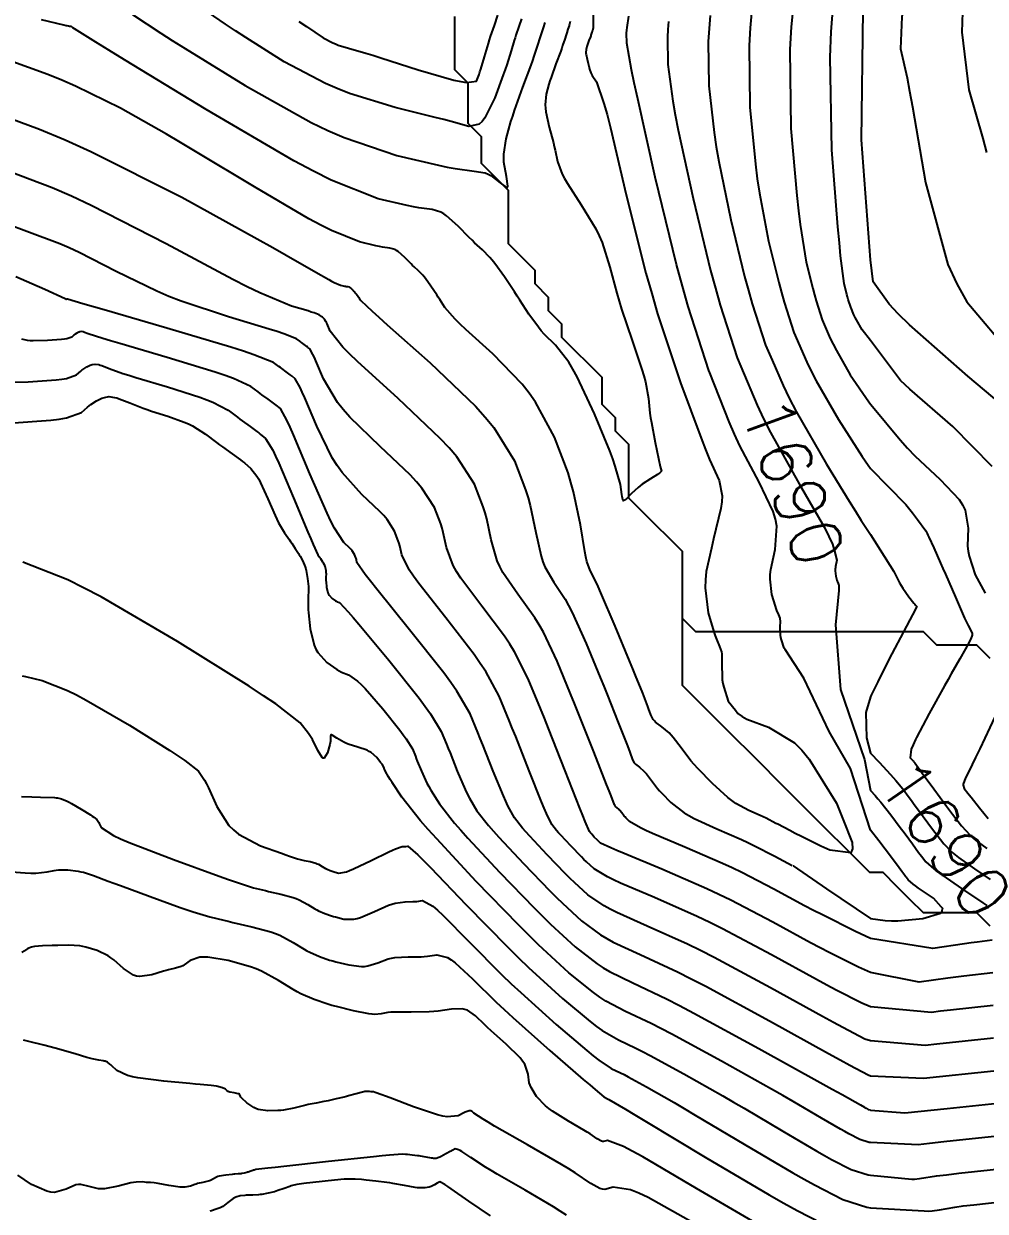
# Model space of a CAD drawing. Header units: metres. Extents: x 837117 to 838479, y 1189012 to 1191015.
# Drawn here: x 837936.8 to 838008.6, y 1190131.8 to 1190220.5 of the extents above; entities that cross this region are included whole.
import ezdxf

# ---------------------------------------------------------------- set-up
doc = ezdxf.new("R2010")
doc.units = ezdxf.units.M
doc.header["$LTSCALE"] = 0.3
for name, color, linetype in [('COTAS 10', 1, 'Continuous'), ('COTAS INT', 252, 'Continuous'), ('DRENAJE', 5, 'Continuous')]:
    doc.layers.add(name, color=color, linetype=linetype)
doc.styles.get("Standard").update_dxf_attribs({"font": 'simplex.shx'})

msp = doc.modelspace()

# ---------------------------------------------------------------- linework, layer by layer
at = {"layer": 'COTAS 10'}
for points in [[(837973.937, 1190220.896), (837973.745, 1190220.314), (837973.524, 1190219.667), (837973.462, 1190219.473), (837973.399, 1190219.274), (837973.165, 1190218.502), (837972.832, 1190217.47), (837972.706, 1190217.106), (837972.566, 1190216.709), (837971.936, 1190214.995), (837971.2, 1190213.489), (837970.992, 1190213.224), (837970.782, 1190213.024), (837970.009, 1190212.848), (837968.688, 1190213.221), (837968.133, 1190213.366), (837967.495, 1190213.53), (837964.504, 1190214.275), (837961.088, 1190215.325), (837960.181, 1190215.681), (837959.291, 1190216.065), (837956.219, 1190217.69), (837953.345, 1190219.494), (837952.58, 1190219.993), (837951.828, 1190220.49), (837949.223, 1190222.281)], [(838011.617, 1190190.537), (838007.276, 1190194.201), (838002.92, 1190198.044), (838002.075, 1190198.86), (838001.387, 1190199.57), (838000.205, 1190201.24), (838000, 1190202.89), (837999.317, 1190211.863), (837999.459, 1190221.528)], [(837984.923, 1190220.701), (837984.869, 1190220.104), (837984.833, 1190219.517), (837984.858, 1190217.478), (837985.236, 1190214.743), (837985.422, 1190213.717), (837985.645, 1190212.575), (837986.744, 1190207.478), (837988.061, 1190202.09), (837988.421, 1190200.763), (837988.778, 1190199.508), (837990.048, 1190195.574), (837990.319, 1190194.92), (837991.523, 1190192.021), (837992.008, 1190191.006), (837992.527, 1190189.978), (837994.68, 1190186.153), (837996.554, 1190182.896), (837996.897, 1190182.226), (837997.164, 1190181.656), (837997.308, 1190181.119), (837997.49, 1190180.437), (837997.385, 1190179.964), (837997.373, 1190179.912), (837997.359, 1190179.781), (837997.354, 1190179.655), (837997.404, 1190179.251), (837997.495, 1190178.947), (837997.515, 1190178.884), (837997.534, 1190178.83), (837997.587, 1190178.714), (837997.617, 1190178.629), (837997.622, 1190178.596), (837997.625, 1190178.558), (837997.622, 1190178.386), (837997.629, 1190178.18), (837997.381, 1190175.611), (837997.76, 1190170.774), (837999.561, 1190165.558), (838000, 1190163.247), (838000.35, 1190162.86), (838000.553, 1190162.62), (838000.759, 1190162.373), (838001.511, 1190161.415), (838002.223, 1190160.468), (838002.402, 1190160.228), (838002.574, 1190159.997), (838003.13, 1190159.244), (838003.591, 1190158.619), (838003.704, 1190158.469), (838003.809, 1190158.329), (838004.135, 1190157.906), (838004.724, 1190157.376), (838004.996, 1190157.168), (838005.315, 1190156.934), (838006.861, 1190155.867), (838008.374, 1190154.849), (838008.672, 1190154.646)], [(838009.094, 1190152.055), (838007.971, 1190151.912), (838007.521, 1190151.849), (838007.01, 1190151.775), (838004.662, 1190151.423), (838000, 1190152.184), (837998.868, 1190152.71), (837996.403, 1190153.939), (837995.738, 1190154.281), (837995.081, 1190154.624), (837992.775, 1190155.868), (837990.385, 1190157.108), (837989.675, 1190157.449), (837988.945, 1190157.788), (837986.136, 1190159.002), (837983.711, 1190160.028), (837983.222, 1190160.249), (837982.813, 1190160.443), (837981.998, 1190160.914), (837981.73, 1190161.192), (837981.667, 1190161.264), (837981.607, 1190161.333), (837981.43, 1190161.565), (837981.285, 1190161.757), (837981.246, 1190161.8), (837981.208, 1190161.84), (837981.074, 1190161.952), (837980.964, 1190162.038), (837980.941, 1190162.061), (837980.921, 1190162.085), (837980.875, 1190162.17), (837980.623, 1190162.829), (837980.473, 1190163.214), (837980.289, 1190163.687), (837979.334, 1190166.128), (837978.196, 1190169), (837977.897, 1190169.745), (837977.604, 1190170.469), (837976.601, 1190172.901), (837975.568, 1190175.063), (837975.255, 1190175.616), (837974.932, 1190176.15), (837973.668, 1190177.913), (837972.547, 1190179.527), (837972.314, 1190179.968), (837972.114, 1190180.405), (837971.67, 1190181.958), (837971.342, 1190183.53), (837971.215, 1190183.979), (837971.073, 1190184.435), (837970.43, 1190186.129), (837969.105, 1190188.165), (837968.532, 1190188.835), (837967.871, 1190189.551), (837964.74, 1190192.523), (837961.701, 1190195.286), (837961.098, 1190195.87), (837960.598, 1190196.376), (837959.652, 1190197.552), (837959.423, 1190198.096), (837959.375, 1190198.204), (837959.334, 1190198.293), (837959.239, 1190198.461), (837959.181, 1190198.51), (837959.163, 1190198.524), (837959.145, 1190198.539), (837959.069, 1190198.594), (837958.982, 1190198.656), (837958.93, 1190198.694), (837958.828, 1190198.771), (837958.445, 1190198.922), (837958.242, 1190198.989), (837957.997, 1190199.067), (837956.761, 1190199.437), (837954.409, 1190200.418), (837953.46, 1190200.88), (837952.382, 1190201.425), (837947.416, 1190204.082), (837941.817, 1190206.956), (837940.34, 1190207.637), (837938.896, 1190208.269), (837933.945, 1190210.138)], [(837935.674, 1190190.691), (837938.789, 1190190.909), (837939.424, 1190190.99), (837939.961, 1190191.08), (837941.078, 1190191.479), (837941.54, 1190191.891), (837941.664, 1190191.99), (837941.786, 1190192.081), (837942.211, 1190192.355), (837942.604, 1190192.543), (837942.705, 1190192.58), (837942.803, 1190192.612), (837943.132, 1190192.673), (837943.559, 1190192.612), (837943.719, 1190192.567), (837943.897, 1190192.509), (837944.693, 1190192.196), (837945.685, 1190191.805), (837945.987, 1190191.697), (837946.3, 1190191.59), (837947.531, 1190191.206), (837948.756, 1190190.768), (837949.066, 1190190.627), (837949.364, 1190190.477), (837950.332, 1190189.864), (837951.176, 1190189.233), (837951.395, 1190189.072), (837951.607, 1190188.916), (837952.322, 1190188.405), (837952.946, 1190187.948), (837953.102, 1190187.828), (837953.25, 1190187.71), (837953.723, 1190187.307), (837954.177, 1190186.722), (837954.313, 1190186.49), (837954.454, 1190186.228), (837954.998, 1190185.026), (837955.537, 1190183.787), (837955.674, 1190183.502), (837955.805, 1190183.24), (837956.237, 1190182.503), (837956.603, 1190181.969), (837956.693, 1190181.837), (837956.779, 1190181.711), (837957.047, 1190181.31), (837957.278, 1190180.948), (837957.339, 1190180.847), (837957.399, 1190180.745), (837957.606, 1190180.373), (837957.783, 1190179.948), (837957.824, 1190179.813), (837957.861, 1190179.67), (837957.968, 1190179.091), (837958.026, 1190178.49), (837958.033, 1190178.335), (837958.036, 1190178.183), (837958.012, 1190177.673), (837958.005, 1190177.018), (837958.019, 1190176.775), (837958.039, 1190176.505), (837958.169, 1190175.307), (837958.465, 1190174.087), (837958.59, 1190173.803), (837958.734, 1190173.542), (837959.411, 1190172.795), (837960.146, 1190172.292), (837960.326, 1190172.185), (837960.496, 1190172.093), (837961.028, 1190171.879), (837961.703, 1190171.416), (837961.964, 1190171.166), (837962.257, 1190170.864), (837963.581, 1190169.334), (837964.852, 1190167.736), (837965.112, 1190167.391), (837965.331, 1190167.088), (837965.789, 1190166.345), (837966.011, 1190165.804), (837966.082, 1190165.628), (837966.157, 1190165.441), (837966.46, 1190164.673), (837966.868, 1190163.787), (837967.008, 1190163.526), (837967.16, 1190163.258), (837967.81, 1190162.235), (837968.944, 1190160.8), (837969.401, 1190160.273), (837969.92, 1190159.689), (837972.314, 1190157.11), (837974.881, 1190154.467), (837975.509, 1190153.842), (837976.101, 1190153.264), (837977.944, 1190151.562), (837979.584, 1190150.297), (837980.048, 1190149.993), (837980.517, 1190149.71), (837982.248, 1190148.856), (837984.763, 1190147.668), (837985.726, 1190147.174), (837986.804, 1190146.608), (837991.661, 1190143.968), (837996.238, 1190141.43), (837997.139, 1190140.929), (837997.883, 1190140.514), (837999.247, 1190139.746), (837999.538, 1190139.575), (837999.605, 1190139.537), (837999.665, 1190139.503), (837999.834, 1190139.416), (837999.979, 1190139.37), (838000, 1190139.366), (838002.56, 1190139.146), (838005.712, 1190139.478), (838009.514, 1190139.875)], [(837991.485, 1190130.891), (837987.009, 1190133.511), (837982.992, 1190135.864), (837982.201, 1190136.299), (837981.55, 1190136.64), (837980.359, 1190137.092), (837980.071, 1190137.013), (837979.988, 1190137.021), (837979.905, 1190137.04), (837979.594, 1190137.216), (837979.07, 1190137.574), (837978.852, 1190137.709), (837978.603, 1190137.859), (837977.44, 1190138.531), (837976.241, 1190139.282), (837975.97, 1190139.484), (837975.724, 1190139.682), (837975.055, 1190140.373), (837974.655, 1190141.039), (837974.58, 1190141.221), (837974.519, 1190141.403), (837974.425, 1190142.053), (837974.179, 1190142.789), (837974.022, 1190143.025), (837973.826, 1190143.275), (837972.8, 1190144.294), (837971.67, 1190145.294), (837971.409, 1190145.532), (837971.171, 1190145.754), (837970.499, 1190146.415), (837969.906, 1190146.823), (837969.717, 1190146.886), (837969.517, 1190146.926), (837968.708, 1190146.891), (837967.71, 1190146.751), (837967.391, 1190146.726), (837967.055, 1190146.707), (837965.688, 1190146.689), (837964.444, 1190146.679), (837964.184, 1190146.666), (837963.962, 1190146.649), (837963.466, 1190146.548), (837962.994, 1190146.503), (837962.786, 1190146.521), (837962.545, 1190146.552), (837961.396, 1190146.774), (837960.113, 1190147.091), (837959.787, 1190147.181), (837959.474, 1190147.273), (837958.452, 1190147.615), (837957.472, 1190148.049), (837957.186, 1190148.198), (837956.894, 1190148.36), (837955.785, 1190149.052), (837954.512, 1190149.752), (837954.116, 1190149.92), (837953.7, 1190150.076), (837952.043, 1190150.545), (837950.524, 1190150.784), (837950.195, 1190150.795), (837949.907, 1190150.782), (837949.198, 1190150.538), (837948.758, 1190150.205), (837948.638, 1190150.137), (837948.52, 1190150.079), (837948.101, 1190149.954), (837947.581, 1190149.843), (837947.399, 1190149.793), (837947.2, 1190149.735), (837946.342, 1190149.456), (837945.429, 1190149.33), (837945.195, 1190149.367), (837944.969, 1190149.437), (837944.219, 1190149.95), (837943.493, 1190150.592), (837943.283, 1190150.742), (837943.068, 1190150.881), (837942.256, 1190151.286), (837941.417, 1190151.545), (837941.185, 1190151.593), (837940.953, 1190151.631), (837940.117, 1190151.679), (837939.311, 1190151.659), (837939.098, 1190151.653), (837938.889, 1190151.648), (837938.173, 1190151.627), (837937.586, 1190151.585), (837937.46, 1190151.566), (837937.348, 1190151.543), (837937.076, 1190151.432), (837936.901, 1190151.304), (837936.852, 1190151.271), (837936.802, 1190151.239), (837936.619, 1190151.13)]]:
    msp.add_lwpolyline(points, dxfattribs=at)
at = {"layer": 'COTAS INT'}
msp.add_line((837988.913, 1190171.93), (837988.913, 1190171.928), dxfattribs=at)
for points in [[(838008.929, 1190248.28), (838007.961, 1190244.569), (838006.837, 1190240.158), (838006.454, 1190238.642), (838006.041, 1190236.999), (838004.289, 1190230), (838002.784, 1190223.497), (838002.527, 1190222.166), (838002.338, 1190221.039), (838002.231, 1190218.666), (838002.726, 1190216.497), (838002.917, 1190215.498), (838003.131, 1190214.328), (838004.1, 1190208.666), (838005.779, 1190202.551), (838006.441, 1190201.096), (838007.189, 1190199.743), (838010.603, 1190195.717)], [(838008.674, 1190210.897), (838008.411, 1190211.967), (838007.361, 1190215.598), (838006.834, 1190219.904), (838006.902, 1190221.4), (838007.062, 1190223.027), (838008.412, 1190230), (838010.274, 1190237.425)], [(837979.287, 1190221.665), (837979.288, 1190220.207), (837979.274, 1190220.145), (837979.269, 1190220.127), (837979.263, 1190220.109), (837979.24, 1190220.038), (837979.213, 1190219.96), (837979.205, 1190219.936), (837979.198, 1190219.912), (837979.169, 1190219.818), (837979.122, 1190219.675), (837979.103, 1190219.62), (837979.081, 1190219.558), (837978.977, 1190219.278), (837978.87, 1190218.978), (837978.846, 1190218.904), (837978.823, 1190218.834), (837978.761, 1190218.612), (837978.743, 1190218.381), (837978.748, 1190218.305), (837978.758, 1190218.224), (837978.831, 1190217.887), (837978.921, 1190217.547), (837978.941, 1190217.464), (837978.959, 1190217.385), (837979.011, 1190217.139), (837979.114, 1190216.863), (837979.165, 1190216.764), (837979.226, 1190216.657), (837979.53, 1190216.189), (837980.097, 1190214.574), (837980.324, 1190213.743), (837980.581, 1190212.746), (837981.764, 1190207.757), (837983.225, 1190201.904), (837983.658, 1190200.362), (837984.104, 1190198.854), (837985.814, 1190193.691), (837987.345, 1190189.566), (837987.678, 1190188.712), (837987.971, 1190187.983), (837988.7, 1190186.391), (837988.922, 1190185.252), (837988.896, 1190184.808), (837988.831, 1190184.308), (837988.28, 1190182.04), (837988.127, 1190181.358), (837987.732, 1190179.591), (837987.669, 1190178.976), (837987.644, 1190178.39), (837987.875, 1190176.504), (837988.3, 1190175.082), (837988.398, 1190174.788), (837988.486, 1190174.538), (837988.733, 1190173.994), (837988.872, 1190173.6), (837988.894, 1190173.444), (837988.907, 1190173.268), (837988.894, 1190172.462), (837988.913, 1190171.928), (837988.929, 1190171.503), (837988.974, 1190171.23), (837989.034, 1190170.953), (837989.375, 1190169.926), (837989.91, 1190169.237), (837989.911, 1190169.236), (837990.103, 1190168.988), (837990.406, 1190168.768), (837990.753, 1190168.565), (837992.375, 1190167.972), (837994.315, 1190166.809), (837994.863, 1190166.247), (837995.416, 1190165.579), (837997.452, 1190162.301), (837997.949, 1190161.059), (837998.633, 1190159.351), (837998.647, 1190158.891), (837998.525, 1190158.585), (837996.956, 1190158.77), (837996.301, 1190159.092), (837994.846, 1190159.806), (837994.384, 1190160.036), (837993.975, 1190160.242), (837993.066, 1190160.717), (837992.938, 1190160.784), (837992.205, 1190161.165), (837991.987, 1190161.269), (837991.763, 1190161.373), (837990.901, 1190161.746), (837989.937, 1190162.278), (837989.648, 1190162.483), (837989.35, 1190162.713), (837988.194, 1190163.75), (837987.096, 1190164.889), (837986.834, 1190165.183), (837986.59, 1190165.467), (837985.863, 1190166.418), (837985.269, 1190167.203), (837985.109, 1190167.383), (837984.952, 1190167.547), (837984.404, 1190168.005), (837983.954, 1190168.357), (837983.859, 1190168.454), (837983.777, 1190168.551), (837983.587, 1190168.9), (837983.432, 1190169.358), (837983.371, 1190169.524), (837983.304, 1190169.706), (837982.996, 1190170.506), (837982.462, 1190171.829), (837982.251, 1190172.342), (837982.013, 1190172.917), (837980.926, 1190175.523), (837979.87, 1190177.999), (837979.651, 1190178.492), (837979.465, 1190178.902), (837979.057, 1190179.689), (837978.827, 1190180.357), (837978.752, 1190180.692), (837978.673, 1190181.092), (837978.348, 1190183.078), (837977.832, 1190185.55), (837977.633, 1190186.256), (837977.41, 1190186.972), (837976.399, 1190189.637), (837974.982, 1190192.249), (837974.502, 1190192.932), (837973.985, 1190193.597), (837971.802, 1190195.854), (837969.774, 1190197.692), (837969.354, 1190198.093), (837968.997, 1190198.447), (837968.219, 1190199.338), (837967.831, 1190199.936), (837967.719, 1190200.106), (837967.606, 1190200.278), (837967.18, 1190200.917), (837966.77, 1190201.489), (837966.667, 1190201.619), (837966.569, 1190201.737), (837966.251, 1190202.061), (837965.917, 1190202.364), (837965.809, 1190202.469), (837965.694, 1190202.582), (837965.22, 1190203.068), (837964.734, 1190203.507), (837964.612, 1190203.591), (837964.495, 1190203.658), (837964.115, 1190203.769), (837963.555, 1190203.841), (837963.324, 1190203.885), (837963.061, 1190203.94), (837961.836, 1190204.224), (837959.758, 1190205.071), (837958.957, 1190205.48), (837958.057, 1190205.965), (837953.991, 1190208.346), (837949.594, 1190210.996), (837948.486, 1190211.65), (837947.426, 1190212.269), (837943.991, 1190214.215), (837940.633, 1190215.874), (837939.621, 1190216.312), (837938.574, 1190216.74), (837934.494, 1190218.206)], [(837991.136, 1190221.585), (837991.013, 1190220.235), (837990.932, 1190218.907), (837990.988, 1190214.296), (837991.402, 1190210.045), (837991.547, 1190208.944), (837991.705, 1190207.876), (837992.385, 1190204.296), (837993.142, 1190201.2), (837993.348, 1190200.438), (837993.553, 1190199.718), (837994.283, 1190197.458), (837995.231, 1190195.25), (837995.573, 1190194.562), (837995.951, 1190193.841), (837997.602, 1190190.959), (837999.372, 1190188.191), (837999.824, 1190187.541), (838000, 1190187.299), (838002.639, 1190184.61), (838003.124, 1190183.983), (838003.515, 1190183.476), (838004.139, 1190182.653), (838004.232, 1190182.434), (838004.288, 1190182.309), (838004.357, 1190182.156), (838004.716, 1190181.37), (838005.235, 1190180.215), (838005.406, 1190179.83), (838005.588, 1190179.415), (838006.341, 1190177.681), (838007.028, 1190176.118), (838007.168, 1190175.811), (838007.287, 1190175.559), (838007.537, 1190175.103), (838007.596, 1190174.961), (838007.594, 1190174.906), (838007.584, 1190174.845), (838007.485, 1190174.568), (838007.27, 1190174.145), (838007.188, 1190173.993), (838007.095, 1190173.824), (838006.678, 1190173.087), (838006.032, 1190171.948), (838005.795, 1190171.526), (838005.532, 1190171.059), (838004.376, 1190168.989), (838003.44, 1190167.206), (838003.354, 1190167.042), (838003.177, 1190166.651), (838003.046, 1190166.326), (838002.953, 1190165.688), (838003.131, 1190165.498), (838003.171, 1190165.454), (838003.207, 1190165.414), (838003.3, 1190165.301), (838003.558, 1190164.951), (838003.697, 1190164.761), (838003.865, 1190164.531), (838004.719, 1190163.366), (838005.673, 1190162.073), (838005.905, 1190161.763), (838006.124, 1190161.474), (838006.796, 1190160.601), (838007.438, 1190159.891), (838007.637, 1190159.704), (838007.845, 1190159.522), (838008.673, 1190158.9)], [(837994.242, 1190222.027), (837994.085, 1190220.301), (837993.981, 1190218.603), (837994.053, 1190212.705), (837994.486, 1190207.695), (837994.61, 1190206.557), (837994.736, 1190205.527), (837995.205, 1190202.705), (837995.682, 1190200.756), (837995.812, 1190200.276), (837995.941, 1190199.822), (837996.4, 1190198.399), (837996.997, 1190197.009), (837997.213, 1190196.576), (837997.45, 1190196.122), (837998.49, 1190194.308), (837999.88, 1190192.272), (838000, 1190192.116)], [(838009.074, 1190187.44), (838006.136, 1190190.435), (838002.934, 1190193.228), (838002.235, 1190193.874), (838000, 1190196.852), (837999.378, 1190197.656), (837998.95, 1190198.403), (837998.852, 1190198.59), (837998.764, 1190198.768), (837998.518, 1190199.341), (837998.329, 1190199.927), (837998.275, 1190200.114), (837998.222, 1190200.311), (837998.026, 1190201.114), (837997.766, 1190203.178), (837997.672, 1190204.171), (837997.569, 1190205.346), (837997.118, 1190211.114), (837996.976, 1190218.034), (837997.069, 1190219.937), (837997.218, 1190221.833)], [(837977.571, 1190220.705), (837977.523, 1190220.496), (837977.506, 1190220.435), (837977.488, 1190220.371), (837977.408, 1190220.13), (837977.317, 1190219.862), (837977.291, 1190219.782), (837977.265, 1190219.699), (837977.168, 1190219.379), (837977.008, 1190218.892), (837976.941, 1190218.704), (837976.866, 1190218.492), (837976.513, 1190217.537), (837976.148, 1190216.516), (837976.064, 1190216.264), (837975.988, 1190216.024), (837975.776, 1190215.268), (837975.714, 1190214.481), (837975.732, 1190214.222), (837975.766, 1190213.945), (837976.014, 1190212.797), (837976.319, 1190211.636), (837976.389, 1190211.351), (837976.452, 1190211.083), (837976.627, 1190210.245), (837976.979, 1190209.302), (837977.154, 1190208.967), (837977.363, 1190208.6), (837978.398, 1190207.006), (837979.489, 1190205.195), (837979.733, 1190204.691), (837979.952, 1190204.185), (837980.535, 1190202.351), (837981.046, 1190200.39), (837981.22, 1190199.804), (837981.408, 1190199.2), (837982.205, 1190196.865), (837982.932, 1190194.705), (837983.075, 1190194.211), (837983.193, 1190193.762), (837983.412, 1190192.519), (837983.524, 1190191.44), (837983.575, 1190191.094), (837983.635, 1190190.728), (837983.924, 1190189.238), (837984.303, 1190187.459), (837984.381, 1190187.096), (837984.263, 1190186.976), (837984.184, 1190186.92), (837984.086, 1190186.854), (837983.566, 1190186.533), (837982.953, 1190186.129), (837982.797, 1190186.01), (837982.646, 1190185.888), (837982.148, 1190185.423), (837981.772, 1190185.044), (837981.698, 1190184.976), (837981.637, 1190184.925), (837981.527, 1190184.872), (837981.48, 1190185.092), (837981.46, 1190185.213), (837981.436, 1190185.36), (837981.322, 1190186.107), (837980.943, 1190187.474), (837980.751, 1190188.012), (837980.522, 1190188.62), (837979.383, 1190191.39), (837978.096, 1190194.136), (837977.774, 1190194.728), (837977.466, 1190195.246), (837976.478, 1190196.51), (837975.631, 1190197.344), (837975.412, 1190197.592), (837975.2, 1190197.848), (837974.493, 1190198.832), (837973.809, 1190199.887), (837973.612, 1190200.187), (837973.412, 1190200.491), (837972.66, 1190201.617), (837971.939, 1190202.626), (837971.757, 1190202.856), (837971.584, 1190203.063), (837971.023, 1190203.635), (837970.434, 1190204.169), (837970.243, 1190204.353), (837970.04, 1190204.554), (837969.204, 1190205.41), (837968.348, 1190206.183), (837968.132, 1190206.331), (837967.926, 1190206.451), (837967.255, 1190206.645), (837966.268, 1190206.773), (837965.861, 1190206.851), (837965.397, 1190206.948), (837963.238, 1190207.449), (837959.724, 1190208.85), (837958.404, 1190209.514), (837956.935, 1190210.297), (837950.38, 1190214.121), (837944.29, 1190217.845), (837943.115, 1190218.565), (837942.162, 1190219.15), (837940.563, 1190220.139), (837940.437, 1190220.229), (837940.413, 1190220.247), (837940.392, 1190220.262), (837940.355, 1190220.293), (837940.344, 1190220.303), (837940.336, 1190220.307), (837940.32, 1190220.313), (837940.298, 1190220.318), (837940.289, 1190220.319), (837940.28, 1190220.321), (837940.24, 1190220.327), (837940.192, 1190220.333), (837940.102, 1190220.345), (837940.012, 1190220.362), (837939.978, 1190220.37), (837939.939, 1190220.38), (837939.764, 1190220.425), (837938.106, 1190220.814)], [(837944.893, 1190221.21), (837946.995, 1190219.82), (837947.847, 1190219.279), (837948.818, 1190218.67), (837953.299, 1190215.905), (837958.231, 1190213.152), (837959.485, 1190212.55), (837960.69, 1190212.018), (837964.64, 1190210.674), (837967.733, 1190209.955), (837968.399, 1190209.817), (837968.982, 1190209.706), (837970.396, 1190209.522), (837971.228, 1190209.379), (837971.443, 1190209.293), (837971.651, 1190209.186), (837972.348, 1190208.633), (837972.816, 1190208.289), (837972.881, 1190208.315), (837972.917, 1190208.393), (837972.81, 1190209.111), (837972.63, 1190210.186), (837972.62, 1190210.49), (837972.626, 1190210.797), (837972.791, 1190211.924), (837973.152, 1190213.215), (837973.282, 1190213.623), (837973.425, 1190214.054), (837974.048, 1190215.796), (837974.651, 1190217.427), (837974.78, 1190217.788), (837974.893, 1190218.109), (837975.167, 1190218.94), (837975.332, 1190219.486), (837975.376, 1190219.628), (837975.421, 1190219.764), (837975.577, 1190220.222), (837975.712, 1190220.634)], [(837957.312, 1190220.706), (837957.872, 1190220.319), (837959.139, 1190219.474), (837959.838, 1190219.104), (837960.041, 1190219.016), (837960.248, 1190218.935), (837961.026, 1190218.696), (837962.313, 1190218.331), (837962.84, 1190218.17), (837963.441, 1190217.984), (837966.23, 1190217.097), (837968.889, 1190216.323), (837969.409, 1190216.208), (837969.835, 1190216.136), (837970.59, 1190216.236), (837970.765, 1190216.748), (837970.824, 1190216.936), (837970.889, 1190217.144), (837971.164, 1190218.063), (837971.466, 1190219.061), (837971.547, 1190219.319), (837971.628, 1190219.569), (837971.913, 1190220.406), (837972.162, 1190221.159)], [(837994.219, 1190157.602), (837994.22, 1190157.602), (837996.717, 1190155.883), (838000, 1190153.682), (838001.087, 1190153.518), (838001.559, 1190153.498), (838002.045, 1190153.498), (838003.913, 1190153.665), (838005.222, 1190154.082), (838005.355, 1190154.239), (838005.385, 1190154.387), (838005.39, 1190154.414), (838005.283, 1190154.535), (838004.691, 1190155.196), (838003.582, 1190155.953), (838003.36, 1190156.112), (838003.173, 1190156.249), (838002.804, 1190156.559), (838002.652, 1190156.756), (838002.603, 1190156.821), (838002.551, 1190156.891), (838002.335, 1190157.183), (838001.928, 1190157.73), (838001.755, 1190157.961), (838001.556, 1190158.227), (838000.617, 1190159.472), (838000, 1190160.274), (837998.509, 1190164.888), (837996.907, 1190167.644), (837995.011, 1190171.628), (837993.632, 1190173.779), (837993.55, 1190173.884), (837993.343, 1190174.508), (837993.306, 1190174.676), (837993.279, 1190174.842), (837993.258, 1190175.424), (837993.266, 1190175.913), (837993.258, 1190176.02), (837993.245, 1190176.115), (837993.16, 1190176.354), (837993.01, 1190176.684), (837992.957, 1190176.836), (837992.898, 1190177.015), (837992.64, 1190177.878), (837992.499, 1190179.023), (837992.514, 1190179.379), (837992.552, 1190179.751), (837992.555, 1190179.762), (837992.756, 1190180.661), (837992.885, 1190181.239), (837992.997, 1190182.982), (837992.896, 1190183.517), (837992.738, 1190184.074), (837991.69, 1190186.272), (837990.249, 1190188.98), (837989.843, 1190189.859), (837989.434, 1190190.793), (837988, 1190194.456), (837987.931, 1190194.633), (837986.39, 1190199.404), (837985.957, 1190200.925), (837985.521, 1190202.534), (837983.924, 1190209.069), (837982.615, 1190214.924), (837982.36, 1190216.104), (837982.152, 1190217.092), (837981.793, 1190219.069), (837981.784, 1190219.822), (837981.797, 1190220.038), (837981.817, 1190220.259), (837981.947, 1190221.084)], [(837988.03, 1190221.143), (837987.941, 1190220.17), (837987.882, 1190219.212), (837987.923, 1190215.887), (837988.319, 1190212.394), (837988.485, 1190211.331), (837988.675, 1190210.225), (837989.565, 1190205.887), (837990.601, 1190201.645), (837990.884, 1190200.601), (837991.165, 1190199.613), (837992.166, 1190196.516), (837992.651, 1190195.386), (837993.465, 1190193.49), (837993.934, 1190192.548), (837994.451, 1190191.559), (837996.714, 1190187.611), (837998.412, 1190184.847), (837998.865, 1190184.11), (837999.311, 1190183.404), (837999.692, 1190182.812), (838000, 1190182.376), (838001.75, 1190179.602), (838002.175, 1190178.758), (838002.295, 1190178.548), (838002.416, 1190178.347), (838002.864, 1190177.708), (838003.23, 1190177.247), (838003.3, 1190177.159), (838003.356, 1190177.088), (838003.446, 1190176.975), (838003.129, 1190176.368), (838002.929, 1190175.986), (838002.68, 1190175.511), (838001.374, 1190173.022), (838000.556, 1190171.369), (838000.059, 1190170.367), (838000, 1190170.233), (837999.658, 1190169.071), (837999.708, 1190167.185), (838000, 1190166.027), (838000.641, 1190165.355), (838001.5, 1190164.431), (838001.7, 1190164.207), (838001.883, 1190163.998), (838002.406, 1190163.358), (838002.89, 1190162.709), (838003.05, 1190162.495), (838003.22, 1190162.264), (838003.924, 1190161.305), (838004.632, 1190160.346), (838004.805, 1190160.116), (838004.966, 1190159.901), (838005.465, 1190159.253), (838006.081, 1190158.634), (838006.316, 1190158.436), (838006.58, 1190158.228), (838007.767, 1190157.383), (838008.935, 1190156.586)], [(837930.887, 1190215.257), (837937.942, 1190212.664), (837939.866, 1190211.85), (837941.778, 1190210.996), (837948.578, 1190207.566), (837954.199, 1190204.459), (837955.367, 1190203.807), (837956.367, 1190203.246), (837958.578, 1190201.975), (837959.54, 1190201.411), (837959.753, 1190201.297), (837959.943, 1190201.2), (837960.435, 1190201), (837960.724, 1190200.932), (837960.787, 1190200.919), (837960.841, 1190200.909), (837960.974, 1190200.892), (837961.064, 1190200.866), (837961.091, 1190200.85), (837961.12, 1190200.83), (837961.235, 1190200.726), (837961.347, 1190200.611), (837961.375, 1190200.584), (837961.4, 1190200.559), (837961.479, 1190200.488), (837961.555, 1190200.411), (837961.578, 1190200.383), (837961.602, 1190200.352), (837961.699, 1190200.217), (837961.8, 1190200.066), (837961.827, 1190200.025), (837961.853, 1190199.985), (837961.945, 1190199.843), (837962.793, 1190199.047), (837963.297, 1190198.594), (837963.917, 1190198.04), (837967.125, 1190195.199), (837970.504, 1190191.948), (837971.231, 1190191.136), (837971.868, 1190190.362), (837973.415, 1190187.883), (837974.241, 1190185.703), (837974.424, 1190185.118), (837974.587, 1190184.54), (837975.009, 1190182.518), (837975.394, 1190180.748), (837975.533, 1190180.33), (837975.687, 1190179.942), (837976.362, 1190178.801), (837977.198, 1190177.526), (837977.453, 1190177.054), (837977.719, 1190176.531), (837978.764, 1190174.212), (837979.808, 1190171.693), (837980.074, 1190171.043), (837980.329, 1190170.415), (837981.165, 1190168.317), (837981.796, 1190166.696), (837981.922, 1190166.369), (837982.027, 1190166.093), (837982.231, 1190165.535), (837982.349, 1190165.318), (837982.4, 1190165.258), (837982.459, 1190165.197), (837982.739, 1190164.979), (837983.08, 1190164.694), (837983.178, 1190164.592), (837983.277, 1190164.48), (837983.646, 1190163.992), (837984.099, 1190163.4), (837984.25, 1190163.223), (837984.413, 1190163.041), (837985.096, 1190162.332), (837986.081, 1190161.578), (837986.435, 1190161.366), (837986.824, 1190161.153), (837988.519, 1190160.374), (837990.354, 1190159.581), (837990.831, 1190159.359), (837991.295, 1190159.137), (837992.856, 1190158.326), (837994.141, 1190157.643)], [(838009.12, 1190149.613), (838006.968, 1190149.369), (838006.373, 1190149.294), (838005.779, 1190149.216), (838003.637, 1190148.91), (838000, 1190149.633), (837999.107, 1190150.028), (837996.915, 1190151.134), (837996.236, 1190151.49), (837995.525, 1190151.868), (837992.693, 1190153.41), (837989.575, 1190155.039), (837988.683, 1190155.472), (837987.778, 1190155.896), (837984.408, 1190157.362), (837981.606, 1190158.521), (837981.06, 1190158.752), (837980.614, 1190158.944), (837979.832, 1190159.312), (837979.682, 1190159.451), (837979.634, 1190159.498), (837979.583, 1190159.549), (837979.373, 1190159.764), (837979.178, 1190159.975), (837979.136, 1190160.022), (837979.099, 1190160.065), (837979.006, 1190160.182), (837978.693, 1190160.93), (837978.517, 1190161.37), (837978.301, 1190161.912), (837977.2, 1190164.712), (837975.952, 1190167.872), (837975.644, 1190168.641), (837975.353, 1190169.363), (837974.439, 1190171.59), (837973.416, 1190173.595), (837973.057, 1190174.178), (837972.665, 1190174.773), (837970.973, 1190177.024), (837969.407, 1190179.113), (837969.095, 1190179.605), (837968.834, 1190180.061), (837968.331, 1190181.397), (837968.097, 1190182.52), (837968.006, 1190182.841), (837967.905, 1190183.166), (837967.446, 1190184.376), (837966.5, 1190185.829), (837966.091, 1190186.307), (837965.619, 1190186.818), (837963.384, 1190188.94), (837961.122, 1190191.138), (837960.633, 1190191.698), (837960.204, 1190192.236), (837959.148, 1190194.004), (837958.587, 1190195.336), (837958.47, 1190195.6), (837958.368, 1190195.819), (837958.136, 1190196.23), (837957.995, 1190196.35), (837957.951, 1190196.385), (837957.905, 1190196.421), (837957.719, 1190196.556), (837957.507, 1190196.708), (837957.444, 1190196.754), (837957.379, 1190196.802), (837957.128, 1190196.989), (837956.192, 1190197.361), (837955.695, 1190197.525), (837955.095, 1190197.715), (837952.067, 1190198.622), (837948.527, 1190199.8), (837947.605, 1190200.161), (837946.707, 1190200.537), (837943.67, 1190202.021), (837940.899, 1190203.443), (837940.168, 1190203.78), (837939.453, 1190204.093), (837937.003, 1190205.018), (837934.042, 1190206.104)], [(838009.147, 1190147.171), (838005.964, 1190146.826), (838005.225, 1190146.74), (838004.547, 1190146.658), (838000, 1190147.08), (837999.346, 1190147.347), (837997.428, 1190148.33), (837996.733, 1190148.7), (837995.968, 1190149.112), (837992.612, 1190150.951), (837988.948, 1190152.895), (837987.988, 1190153.373), (837987.052, 1190153.824), (837983.868, 1190155.236), (837981.334, 1190156.318), (837980.807, 1190156.562), (837980.356, 1190156.782), (837979.36, 1190157.375), (837978.787, 1190157.904), (837978.603, 1190158.084), (837978.407, 1190158.278), (837977.609, 1190159.101), (837976.864, 1190159.903), (837976.702, 1190160.085), (837976.56, 1190160.249), (837976.207, 1190160.696), (837975.81, 1190161.512), (837975.64, 1190161.909), (837975.443, 1190162.381), (837974.515, 1190164.702), (837973.503, 1190167.264), (837973.253, 1190167.887), (837973.017, 1190168.473), (837972.276, 1190170.278), (837971.265, 1190172.127), (837970.859, 1190172.74), (837970.398, 1190173.397), (837968.278, 1190176.136), (837966.267, 1190178.698), (837965.875, 1190179.243), (837965.555, 1190179.718), (837964.992, 1190180.837), (837964.852, 1190181.51), (837964.797, 1190181.702), (837964.737, 1190181.897), (837964.462, 1190182.622), (837963.895, 1190183.492), (837963.65, 1190183.779), (837963.367, 1190184.086), (837962.027, 1190185.357), (837960.543, 1190186.99), (837960.168, 1190187.525), (837959.809, 1190188.096), (837958.645, 1190190.455), (837957.752, 1190192.576), (837957.564, 1190192.997), (837957.402, 1190193.345), (837957.033, 1190193.999), (837956.809, 1190194.19), (837956.739, 1190194.246), (837956.665, 1190194.302), (837956.37, 1190194.518), (837956.032, 1190194.76), (837955.932, 1190194.833), (837955.828, 1190194.91), (837955.429, 1190195.208), (837953.954, 1190195.795), (837953.171, 1190196.053), (837952.227, 1190196.352), (837947.467, 1190197.779), (837942.787, 1190199.144), (837941.175, 1190199.614), (837940.031, 1190199.948), (837940.026, 1190199.95), (837940.025, 1190199.951), (837940.017, 1190199.951), (837940.015, 1190199.949), (837940.012, 1190199.948), (837940.01, 1190199.946), (837940.007, 1190199.944), (837940, 1190199.941), (837939.996, 1190199.94), (837939.992, 1190199.94), (837939.971, 1190199.938), (837939.942, 1190199.938), (837939.934, 1190199.94), (837939.929, 1190199.943), (837939.928, 1190199.944), (837939.927, 1190199.944), (837939.922, 1190199.946), (837939.918, 1190199.949), (837939.917, 1190199.949), (837939.916, 1190199.95), (837939.911, 1190199.953), (837939.903, 1190199.958), (837939.9, 1190199.961), (837939.895, 1190199.964), (837939.875, 1190199.978), (837938.334, 1190200.661), (837937.371, 1190201.085), (837936.176, 1190201.611)], [(838009.173, 1190144.73), (838004.961, 1190144.283), (838004.077, 1190144.186), (838000, 1190144.523), (837999.584, 1190144.666), (837997.941, 1190145.526), (837997.231, 1190145.909), (837996.411, 1190146.356), (837992.531, 1190148.493), (837988.32, 1190150.751), (837987.293, 1190151.274), (837986.325, 1190151.752), (837983.328, 1190153.109), (837981.062, 1190154.115), (837980.554, 1190154.373), (837980.099, 1190154.62), (837978.888, 1190155.437), (837977.892, 1190156.357), (837977.571, 1190156.67), (837977.232, 1190157.008), (837975.844, 1190158.437), (837974.549, 1190159.832), (837974.268, 1190160.147), (837974.021, 1190160.433), (837973.408, 1190161.209), (837972.927, 1190162.094), (837972.762, 1190162.448), (837972.585, 1190162.849), (837971.83, 1190164.692), (837971.054, 1190166.656), (837970.863, 1190167.134), (837970.682, 1190167.583), (837970.114, 1190168.967), (837969.114, 1190170.659), (837968.661, 1190171.302), (837968.132, 1190172.021), (837965.584, 1190175.248), (837963.127, 1190178.283), (837962.656, 1190178.881), (837962.275, 1190179.374), (837961.653, 1190180.277), (837961.606, 1190180.5), (837961.588, 1190180.564), (837961.568, 1190180.628), (837961.477, 1190180.868), (837961.29, 1190181.156), (837961.208, 1190181.251), (837961.115, 1190181.353), (837960.671, 1190181.774), (837959.963, 1190182.843), (837959.703, 1190183.353), (837959.415, 1190183.956), (837958.141, 1190186.907), (837956.916, 1190189.817), (837956.658, 1190190.393), (837956.436, 1190190.871), (837955.93, 1190191.769), (837955.623, 1190192.03), (837955.526, 1190192.106), (837955.425, 1190192.184), (837955.021, 1190192.48), (837954.557, 1190192.812), (837954.42, 1190192.913), (837954.278, 1190193.017), (837953.73, 1190193.427), (837952.424, 1190194.022), (837951.803, 1190194.244), (837951.07, 1190194.491), (837947.488, 1190195.588), (837943.958, 1190196.626), (837943.258, 1190196.835), (837942.678, 1190197.011), (837941.585, 1190197.364), (837941.316, 1190197.47), (837941.256, 1190197.489), (837941.202, 1190197.505), (837941.058, 1190197.525), (837940.947, 1190197.505), (837940.914, 1190197.494), (837940.879, 1190197.481), (837940.747, 1190197.418), (837940.603, 1190197.325), (837940.562, 1190197.294), (837940.52, 1190197.261), (837940.364, 1190197.122), (837939.987, 1190196.987), (837939.806, 1190196.957), (837939.591, 1190196.93), (837938.539, 1190196.856), (837937.473, 1190196.839), (837937.25, 1190196.847), (837937.058, 1190196.861), (837936.625, 1190196.957)], [(837934.996, 1190193.739), (837937.107, 1190193.774), (837939.19, 1190193.92), (837939.615, 1190193.974), (837939.974, 1190194.034), (837940.721, 1190194.301), (837941.03, 1190194.576), (837941.113, 1190194.642), (837941.195, 1190194.703), (837941.479, 1190194.886), (837941.742, 1190195.012), (837941.809, 1190195.037), (837941.875, 1190195.058), (837942.095, 1190195.099), (837942.38, 1190195.058), (837942.487, 1190195.028), (837942.607, 1190194.989), (837943.139, 1190194.78), (837944.182, 1190194.408), (837944.623, 1190194.266), (837945.129, 1190194.108), (837947.51, 1190193.397), (837949.913, 1190192.63), (837950.435, 1190192.436), (837950.894, 1190192.25), (837952.031, 1190191.645), (837952.727, 1190191.125), (837952.907, 1190190.992), (837953.082, 1190190.864), (837953.671, 1190190.442), (837954.186, 1190190.066), (837954.314, 1190189.967), (837954.436, 1190189.87), (837954.827, 1190189.538), (837955.361, 1190188.665), (837955.574, 1190188.227), (837955.815, 1190187.705), (837956.921, 1190185.109), (837957.984, 1190182.538), (837958.198, 1190182.031), (837958.378, 1190181.612), (837958.737, 1190180.84), (837958.86, 1190180.661), (837958.89, 1190180.616), (837958.919, 1190180.574), (837959.009, 1190180.439), (837959.086, 1190180.318), (837959.107, 1190180.284), (837959.127, 1190180.25), (837959.197, 1190180.125), (837959.256, 1190179.983), (837959.27, 1190179.937), (837959.282, 1190179.889), (837959.318, 1190179.695), (837959.338, 1190179.493), (837959.34, 1190179.441), (837959.341, 1190179.39), (837959.333, 1190179.219), (837959.331, 1190178.999), (837959.335, 1190178.918), (837959.342, 1190178.827), (837959.386, 1190178.425), (837959.485, 1190178.016), (837959.527, 1190177.921), (837959.575, 1190177.833), (837959.803, 1190177.582), (837960.049, 1190177.414), (837960.109, 1190177.378), (837960.167, 1190177.347), (837960.345, 1190177.275), (837961.005, 1190176.591), (837961.365, 1190176.173), (837961.803, 1190175.657), (837964.025, 1190172.971), (837966.286, 1190170.13), (837966.747, 1190169.516), (837967.137, 1190168.978), (837967.951, 1190167.656), (837968.346, 1190166.694), (837968.472, 1190166.381), (837968.605, 1190166.049), (837969.145, 1190164.682), (837969.726, 1190163.318), (837969.885, 1190162.987), (837970.044, 1190162.676), (837970.609, 1190161.722), (837971.482, 1190160.616), (837971.835, 1190160.21), (837972.235, 1190159.76), (837974.079, 1190157.774), (837976.056, 1190155.737), (837976.54, 1190155.256), (837976.997, 1190154.811), (837978.416, 1190153.5), (837979.841, 1190152.459), (837980.301, 1190152.183), (837980.789, 1190151.913), (837982.788, 1190150.983), (837985.598, 1190149.68), (837986.598, 1190149.175), (837987.693, 1190148.607), (837992.449, 1190146.035), (837996.854, 1190143.6), (837997.729, 1190143.119), (837998.454, 1190142.722), (837999.823, 1190141.984), (838000, 1190141.928), (838003.958, 1190141.74), (838009.2, 1190142.288)], [(838000, 1190192.115), (838000.136, 1190191.939), (838002.208, 1190189.434), (838002.76, 1190188.823), (838003.303, 1190188.249), (838005.187, 1190186.473), (838006.617, 1190184.978), (838006.874, 1190184.58), (838007.071, 1190184.189), (838007.279, 1190182.832), (838007.249, 1190181.502), (838007.296, 1190181.127), (838007.366, 1190180.749), (838007.819, 1190179.358), (838008.567, 1190177.99)], [(838010.899, 1190137.561), (838005.461, 1190136.984), (838004.415, 1190136.87), (838003.568, 1190136.774), (838000, 1190136.93), (837999.897, 1190136.948), (837999.197, 1190137.171), (837998.378, 1190137.591), (837998.084, 1190137.755), (837997.761, 1190137.938), (837996.35, 1190138.769), (837994.227, 1190140.007), (837993.455, 1190140.446), (837992.603, 1190140.927), (837988.861, 1190143.015), (837985.17, 1190145.022), (837984.351, 1190145.452), (837983.619, 1190145.827), (837981.709, 1190146.73), (837980.245, 1190147.507), (837979.795, 1190147.804), (837979.326, 1190148.135), (837977.472, 1190149.625), (837975.206, 1190151.717), (837974.478, 1190152.428), (837973.705, 1190153.196), (837970.549, 1190156.447), (837967.606, 1190159.617), (837966.967, 1190160.335), (837966.405, 1190160.984), (837965.011, 1190162.749), (837964.277, 1190163.841), (837964.131, 1190164.065), (837964.009, 1190164.256), (837963.775, 1190164.663), (837963.708, 1190164.833), (837963.691, 1190164.875), (837963.676, 1190164.914), (837963.626, 1190165.034), (837963.525, 1190165.199), (837963.476, 1190165.266), (837963.419, 1190165.342), (837963.137, 1190165.697), (837962.711, 1190166.07), (837962.563, 1190166.159), (837962.402, 1190166.241), (837961.711, 1190166.484), (837961, 1190166.71), (837960.827, 1190166.781), (837960.663, 1190166.857), (837960.156, 1190167.161), (837959.812, 1190167.377), (837959.751, 1190167.397), (837959.706, 1190167.4), (837959.666, 1190167.266), (837959.669, 1190166.931), (837959.651, 1190166.807), (837959.624, 1190166.67), (837959.459, 1190166.061), (837959.214, 1190165.663), (837959.138, 1190165.658), (837959.057, 1190165.699), (837958.735, 1190166.228), (837958.32, 1190167.048), (837958.182, 1190167.272), (837958.033, 1190167.496), (837957.408, 1190168.293), (837955.584, 1190169.707), (837954.679, 1190170.319), (837953.601, 1190171.026), (837948.262, 1190174.376), (837942.555, 1190177.702), (837941.244, 1190178.394), (837940.051, 1190178.988), (837936.714, 1190180.303)], [(837936.65, 1190171.816), (837936.914, 1190171.759), (837938.146, 1190171.457), (837940.029, 1190170.714), (837940.702, 1190170.379), (837941.441, 1190169.989), (837944.662, 1190168.112), (837947.675, 1190166.222), (837948.283, 1190165.823), (837948.794, 1190165.477), (837949.823, 1190164.68), (837950.269, 1190164.006), (837950.413, 1190163.739), (837950.564, 1190163.437), (837951.184, 1190162.055), (837952.096, 1190160.625), (837952.432, 1190160.293), (837952.804, 1190159.988), (837954.451, 1190159.117), (837956.019, 1190158.547), (837956.341, 1190158.433), (837956.616, 1190158.336), (837957.204, 1190158.144), (837957.515, 1190158.067), (837957.614, 1190158.044), (837957.719, 1190158.019), (837958.146, 1190157.923), (837958.57, 1190157.806), (837958.673, 1190157.769), (837958.769, 1190157.73), (837959.065, 1190157.572), (837959.311, 1190157.418), (837959.376, 1190157.382), (837959.439, 1190157.349), (837959.657, 1190157.253), (837959.883, 1190157.177), (837959.953, 1190157.157), (837960.025, 1190157.137), (837960.31, 1190157.067), (837960.863, 1190157.171), (837961.105, 1190157.26), (837961.385, 1190157.376), (837962.717, 1190158.016), (837964.032, 1190158.668), (837964.302, 1190158.792), (837964.531, 1190158.892), (837965.015, 1190159.048), (837965.216, 1190159.051), (837965.265, 1190159.054), (837965.312, 1190159.057), (837965.458, 1190159.078), (837966.204, 1190158.423), (837966.629, 1190158.001), (837967.148, 1190157.474), (837969.811, 1190154.702), (837972.91, 1190151.526), (837973.703, 1190150.744), (837974.469, 1190150.005), (837977, 1190147.688), (837979.069, 1190145.973), (837979.542, 1190145.614), (837979.973, 1190145.305), (837981.169, 1190144.604), (837982.476, 1190143.986), (837982.976, 1190143.729), (837983.537, 1190143.435), (837986.061, 1190142.063), (837988.969, 1190140.425), (837989.771, 1190139.964), (837990.572, 1190139.499), (837993.453, 1190137.793), (837995.984, 1190136.301), (837996.564, 1190135.972), (837997.092, 1190135.68), (837998.561, 1190134.926), (837999.816, 1190134.526), (838000, 1190134.493), (838003.081, 1190134.188), (838003.272, 1190134.192), (838003.666, 1190134.25), (838004.93, 1190134.443), (838005.671, 1190134.532), (838006.581, 1190134.637), (838011.278, 1190135.142)], [(838009.654, 1190169.54), (838008.153, 1190166.348), (838007.848, 1190165.708), (838007.592, 1190165.174), (838007.07, 1190164.123), (838006.933, 1190163.792), (838006.919, 1190163.711), (838006.917, 1190163.635), (838006.998, 1190163.398), (838007.264, 1190163.049), (838007.377, 1190162.903), (838007.508, 1190162.735), (838008.127, 1190161.948), (838008.795, 1190161.148)], [(837936.605, 1190162.797), (837937.385, 1190162.771), (837938.016, 1190162.75), (837939.059, 1190162.717), (837939.184, 1190162.702), (837939.237, 1190162.692), (837939.297, 1190162.679), (837939.578, 1190162.61), (837940.006, 1190162.441), (837940.16, 1190162.364), (837940.328, 1190162.275), (837941.062, 1190161.848), (837941.748, 1190161.417), (837941.887, 1190161.326), (837942.003, 1190161.248), (837942.238, 1190161.066), (837942.339, 1190160.913), (837942.372, 1190160.852), (837942.407, 1190160.783), (837942.548, 1190160.468), (837943.471, 1190159.88), (837943.999, 1190159.638), (837944.645, 1190159.363), (837947.96, 1190158.085), (837951.362, 1190156.849), (837952.062, 1190156.6), (837952.657, 1190156.391), (837953.934, 1190155.974), (837954.608, 1190155.807), (837954.823, 1190155.756), (837955.051, 1190155.703), (837955.978, 1190155.493), (837956.897, 1190155.24), (837957.12, 1190155.16), (837957.33, 1190155.075), (837957.972, 1190154.732), (837958.505, 1190154.399), (837958.646, 1190154.321), (837958.784, 1190154.249), (837959.255, 1190154.04), (837959.747, 1190153.876), (837959.898, 1190153.832), (837960.054, 1190153.788), (837960.672, 1190153.636), (837961.424, 1190153.631), (837961.665, 1190153.681), (837961.922, 1190153.752), (837962.967, 1190154.193), (837964.009, 1190154.662), (837964.263, 1190154.75), (837964.502, 1190154.821), (837965.24, 1190154.928), (837965.829, 1190154.936), (837965.974, 1190154.945), (837966.111, 1190154.955), (837966.541, 1190155.015), (837967.308, 1190154.591), (837967.658, 1190154.296), (837968.067, 1190153.924), (837970.041, 1190151.94), (837972.472, 1190149.478), (837973.17, 1190148.805), (837973.879, 1190148.136), (837976.528, 1190145.75), (837978.811, 1190143.812), (837979.289, 1190143.424), (837979.7, 1190143.102), (837980.629, 1190142.477), (837981.332, 1190142.145), (837981.602, 1190142.007), (837981.903, 1190141.848), (837983.262, 1190141.11), (837985.335, 1190139.923), (837986.087, 1190139.481), (837986.917, 1190138.992), (837990.556, 1190136.816), (837994.207, 1190134.665), (837995.044, 1190134.19), (837995.805, 1190133.768), (837997.924, 1190132.682), (837999.735, 1190132.104), (838000, 1190132.057), (838004.015, 1190131.822), (838004.335, 1190131.82), (838004.605, 1190131.826), (838005.16, 1190131.908), (838006.292, 1190132.112), (838006.927, 1190132.195), (838007.701, 1190132.289), (838011.656, 1190132.723)], [(837934.812, 1190157.225), (837936.869, 1190157.082), (837937.301, 1190157.069), (837937.673, 1190157.066), (837938.517, 1190157.15), (837939.03, 1190157.27), (837939.194, 1190157.289), (837939.367, 1190157.302), (837940.069, 1190157.302), (837940.824, 1190157.215), (837941.031, 1190157.174), (837941.238, 1190157.126), (837941.974, 1190156.889), (837943.067, 1190156.474), (837943.497, 1190156.313), (837943.984, 1190156.133), (837946.202, 1190155.315), (837948.457, 1190154.507), (837948.966, 1190154.332), (837949.424, 1190154.179), (837950.664, 1190153.803), (837951.701, 1190153.546), (837952.033, 1190153.468), (837952.384, 1190153.386), (837953.81, 1190153.063), (837955.225, 1190152.674), (837955.568, 1190152.551), (837955.89, 1190152.42), (837956.879, 1190151.892), (837957.7, 1190151.38), (837957.916, 1190151.259), (837958.128, 1190151.149), (837958.853, 1190150.828), (837959.611, 1190150.574), (837959.842, 1190150.506), (837960.083, 1190150.439), (837961.034, 1190150.205), (837961.984, 1190150.092), (837962.226, 1190150.101), (837962.458, 1190150.128), (837963.217, 1190150.371), (837963.985, 1190150.655), (837964.223, 1190150.708), (837964.473, 1190150.75), (837965.464, 1190150.808), (837966.442, 1190150.822), (837966.682, 1190150.835), (837966.91, 1190150.853), (837967.624, 1190150.953), (837968.413, 1190150.758), (837968.687, 1190150.591), (837968.987, 1190150.373), (837970.27, 1190149.177), (837972.035, 1190147.431), (837972.638, 1190146.867), (837973.29, 1190146.267), (837976.056, 1190143.813), (837978.554, 1190141.65), (837979.036, 1190141.235), (837979.428, 1190140.899), (837980.089, 1190140.351), (837980.189, 1190140.304), (837980.227, 1190140.284), (837980.27, 1190140.262), (837980.462, 1190140.157), (837981.701, 1190139.42), (837982.403, 1190138.999), (837983.262, 1190138.484), (837987.66, 1190135.839), (837992.43, 1190133.028), (837993.523, 1190132.408), (837994.518, 1190131.857), (837997.287, 1190130.437)], [(837986.802, 1190130.915), (837983.391, 1190132.826), (837982.687, 1190133.16), (837982.087, 1190133.41), (837980.789, 1190133.609), (837980.155, 1190133.437), (837979.974, 1190133.453), (837979.791, 1190133.496), (837979.107, 1190133.882), (837977.956, 1190134.67), (837977.478, 1190134.966), (837976.93, 1190135.296), (837974.374, 1190136.771), (837971.931, 1190138.166), (837971.454, 1190138.446), (837971.065, 1190138.68), (837970.38, 1190139.142), (837970.253, 1190139.266), (837970.215, 1190139.288), (837970.176, 1190139.304), (837970.025, 1190139.316), (837969.803, 1190139.242), (837969.719, 1190139.203), (837969.624, 1190139.157), (837969.202, 1190138.927), (837968.395, 1190138.86), (837968.058, 1190138.917), (837967.671, 1190139.007), (837965.865, 1190139.605), (837964.132, 1190140.265), (837963.791, 1190140.394), (837963.51, 1190140.499), (837963, 1190140.686), (837962.884, 1190140.714), (837962.82, 1190140.724), (837962.707, 1190140.732), (837962.597, 1190140.738), (837962.568, 1190140.741), (837962.538, 1190140.744), (837962.436, 1190140.76), (837962.245, 1190140.744), (837962.16, 1190140.727), (837962.062, 1190140.704), (837961.59, 1190140.576), (837961.02, 1190140.417), (837960.86, 1190140.375), (837960.698, 1190140.333), (837960.103, 1190140.191), (837959.507, 1190140.062), (837959.345, 1190140.028), (837959.185, 1190139.996), (837958.614, 1190139.887), (837958.013, 1190139.768), (837957.833, 1190139.729), (837957.647, 1190139.687), (837956.926, 1190139.514), (837956.167, 1190139.366), (837955.957, 1190139.34), (837955.747, 1190139.321), (837954.987, 1190139.308), (837954.285, 1190139.416), (837954.11, 1190139.473), (837953.945, 1190139.542), (837953.419, 1190139.891), (837953.055, 1190140.244), (837952.991, 1190140.316), (837952.944, 1190140.376), (837952.905, 1190140.501), (837952.879, 1190140.554), (837952.839, 1190140.569), (837952.785, 1190140.585), (837952.475, 1190140.644), (837952.147, 1190140.709), (837952.083, 1190140.728), (837952.029, 1190140.747), (837951.929, 1190140.821), (837951.865, 1190140.901), (837951.833, 1190140.924), (837951.796, 1190140.947), (837951.612, 1190141.032), (837951.344, 1190141.11), (837951.255, 1190141.128), (837951.158, 1190141.145), (837950.753, 1190141.193), (837949.939, 1190141.266), (837949.585, 1190141.299), (837949.175, 1190141.337), (837947.23, 1190141.518), (837945.288, 1190141.772), (837944.88, 1190141.856), (837944.528, 1190141.946), (837943.727, 1190142.318), (837943.354, 1190142.663), (837943.272, 1190142.735), (837943.2, 1190142.797), (837943.017, 1190142.937), (837942.844, 1190143.006), (837942.778, 1190143.024), (837942.705, 1190143.041), (837942.374, 1190143.098), (837941.87, 1190143.2), (837941.688, 1190143.246), (837941.487, 1190143.299), (837940.607, 1190143.555), (837939.638, 1190143.841), (837939.381, 1190143.914), (837939.129, 1190143.984), (837938.26, 1190144.214), (837937.154, 1190144.49), (837936.753, 1190144.59)], [(837977.286, 1190131.515), (837976.827, 1190131.814), (837976.328, 1190132.128), (837974.202, 1190133.379), (837972.133, 1190134.568), (837971.67, 1190134.844), (837971.255, 1190135.096), (837970.154, 1190135.811), (837969.494, 1190136.254), (837969.357, 1190136.334), (837969.24, 1190136.395), (837968.986, 1190136.464), (837968.804, 1190136.376), (837968.734, 1190136.338), (837968.654, 1190136.295), (837968.294, 1190136.091), (837967.929, 1190135.892), (837967.846, 1190135.853), (837967.772, 1190135.819), (837967.571, 1190135.754), (837967.367, 1190135.754), (837967.291, 1190135.761), (837967.206, 1190135.772), (837966.83, 1190135.838), (837966.406, 1190135.917), (837966.292, 1190135.935), (837966.179, 1190135.952), (837965.784, 1190136.003), (837965.435, 1190136.039), (837965.352, 1190136.047), (837965.275, 1190136.054), (837965.043, 1190136.074), (837964.078, 1190135.998), (837963.539, 1190135.944), (837962.881, 1190135.876), (837959.523, 1190135.515), (837956.18, 1190135.147), (837955.532, 1190135.075), (837955.004, 1190135.016), (837954.102, 1190134.91), (837953.972, 1190134.879), (837953.931, 1190134.867), (837953.889, 1190134.853), (837953.72, 1190134.793), (837953.536, 1190134.728), (837953.484, 1190134.712), (837953.432, 1190134.697), (837953.24, 1190134.649), (837953.051, 1190134.615), (837953.001, 1190134.609), (837952.952, 1190134.603), (837952.783, 1190134.594), (837952.541, 1190134.579), (837952.447, 1190134.57), (837952.341, 1190134.559), (837951.857, 1190134.501), (837951.374, 1190134.416), (837951.267, 1190134.388), (837951.173, 1190134.358), (837950.931, 1190134.23), (837950.711, 1190134.102), (837950.631, 1190134.071), (837950.542, 1190134.042), (837950.152, 1190133.953), (837949.737, 1190133.863), (837949.634, 1190133.834), (837949.534, 1190133.803), (837949.215, 1190133.676), (837948.794, 1190133.598), (837948.63, 1190133.599), (837948.447, 1190133.61), (837947.615, 1190133.729), (837946.815, 1190133.873), (837946.651, 1190133.899), (837946.513, 1190133.918), (837946.224, 1190133.94), (837946.058, 1190133.938), (837945.998, 1190133.943), (837945.932, 1190133.95), (837945.641, 1190133.996), (837945.16, 1190133.984), (837944.973, 1190133.955), (837944.763, 1190133.914), (837943.812, 1190133.677), (837942.812, 1190133.486), (837942.571, 1190133.475), (837942.346, 1190133.483), (837941.662, 1190133.662), (837941.042, 1190133.811), (837940.857, 1190133.799), (837940.666, 1190133.764), (837939.93, 1190133.446), (837939.065, 1190133.215), (837938.793, 1190133.234), (837938.506, 1190133.29), (837937.354, 1190133.793), (837936.32, 1190134.49)], [(837971.624, 1190131.458), (837970, 1190132.566), (837968.685, 1190133.487), (837968.428, 1190133.66), (837968.217, 1190133.798), (837967.842, 1190133.999), (837967.737, 1190133.948), (837967.696, 1190133.926), (837967.65, 1190133.901), (837967.442, 1190133.783), (837967.187, 1190133.662), (837967.112, 1190133.635), (837967.036, 1190133.61), (837966.742, 1190133.546), (837966.322, 1190133.545), (837966.165, 1190133.56), (837965.99, 1190133.582), (837965.212, 1190133.719), (837964.338, 1190133.881), (837964.102, 1190133.919), (837963.87, 1190133.955), (837963.054, 1190134.059), (837962.335, 1190134.133), (837962.163, 1190134.15), (837962.003, 1190134.165), (837961.525, 1190134.206), (837960.937, 1190134.202), (837960.708, 1190134.188), (837960.45, 1190134.169), (837959.279, 1190134.055), (837958.13, 1190133.925), (837957.886, 1190133.896), (837957.673, 1190133.869), (837957.171, 1190133.796), (837956.847, 1190133.719), (837956.746, 1190133.689), (837956.64, 1190133.655), (837956.216, 1190133.503), (837955.755, 1190133.341), (837955.625, 1190133.301), (837955.494, 1190133.264), (837955.013, 1190133.145), (837954.542, 1190133.06), (837954.417, 1190133.043), (837954.294, 1190133.03), (837953.869, 1190133.007), (837953.478, 1190132.996), (837953.376, 1190132.991), (837953.277, 1190132.984), (837952.941, 1190132.951), (837952.605, 1190132.85), (837952.506, 1190132.801), (837952.404, 1190132.742), (837952.013, 1190132.453), (837951.631, 1190132.163), (837951.535, 1190132.104), (837951.443, 1190132.054), (837951.145, 1190131.948), (837950.794, 1190131.845), (837950.668, 1190131.797)]]:
    msp.add_lwpolyline(points, dxfattribs=at)
at = {"layer": 'DRENAJE'}
for points in [[(837981.953, 1190185.09, 0), (837981.953, 1190186.09, 0), (837981.953, 1190187.089, 0), (837981.953, 1190188.089, 0), (837981.953, 1190189.089, 0), (837980.953, 1190190.088, 0), (837980.953, 1190191.088, 0), (837979.953, 1190192.088, 0), (837979.953, 1190193.087, 0), (837979.953, 1190194.087, 0), (837978.954, 1190195.087, 0), (837977.954, 1190196.086, 0), (837976.954, 1190197.086, 0), (837976.954, 1190198.086, 0), (837975.955, 1190199.085, 0), (837975.955, 1190200.085, 0), (837974.955, 1190201.085, 0), (837974.955, 1190202.084, 0), (837973.956, 1190203.084, 0), (837972.956, 1190204.084, 0), (837972.956, 1190205.083, 0), (837972.956, 1190206.083, 0), (837972.956, 1190207.083, 0), (837972.956, 1190208.082, 0), (837971.956, 1190209.082, 0), (837970.957, 1190210.082, 0), (837970.957, 1190211.081, 0), (837970.957, 1190212.081, 0), (837969.957, 1190213.081, 0), (837969.957, 1190214.08, 0), (837969.957, 1190215.08, 0), (837969.957, 1190216.08, 0), (837968.957, 1190217.079, 0), (837968.957, 1190218.079, 0), (837968.957, 1190219.079, 0), (837968.957, 1190220.078, 0), (837968.957, 1190221.078, 0)], [(837985.951, 1190176.093, 0), (837985.951, 1190177.093, 0), (837985.951, 1190178.092, 0), (837985.951, 1190179.092, 0), (837985.951, 1190180.092, 0), (837985.951, 1190181.091, 0), (837984.952, 1190182.091, 0), (837983.952, 1190183.091, 0), (837982.952, 1190184.09, 0), (837981.953, 1190185.09, 0)], [(838008.944, 1190153.101, 0), (838007.944, 1190154.101, 0), (838006.944, 1190154.101, 0), (838005.945, 1190154.101, 0), (838004.945, 1190154.101, 0), (838003.945, 1190154.101, 0), (838002.946, 1190155.1, 0), (838001.946, 1190156.1, 0), (838000.946, 1190157.1, 0), (837999.947, 1190157.1, 0), (837998.947, 1190158.099, 0), (837997.947, 1190159.099, 0), (837996.948, 1190160.098, 0), (837995.948, 1190161.098, 0), (837994.948, 1190162.098, 0), (837993.949, 1190163.097, 0), (837992.949, 1190164.097, 0), (837991.949, 1190165.097, 0), (837990.95, 1190166.096, 0), (837989.95, 1190167.096, 0), (837988.95, 1190168.096, 0), (837987.951, 1190169.095, 0), (837986.951, 1190170.095, 0), (837985.951, 1190171.095, 0), (837985.951, 1190172.094, 0), (837985.951, 1190173.094, 0), (837985.951, 1190174.094, 0), (837985.951, 1190175.093, 0), (837985.951, 1190176.093, 0)], [(838008.944, 1190173.094, 0), (838007.944, 1190174.094, 0), (838006.944, 1190174.094, 0), (838005.945, 1190174.094, 0), (838004.945, 1190174.094, 0), (838003.945, 1190175.093, 0), (838002.946, 1190175.093, 0), (838001.946, 1190175.093, 0), (838000.946, 1190175.093, 0), (837999.947, 1190175.093, 0), (837998.947, 1190175.093, 0), (837997.947, 1190175.093, 0), (837996.948, 1190175.093, 0), (837995.948, 1190175.093, 0), (837994.948, 1190175.093, 0), (837993.949, 1190175.093, 0), (837992.949, 1190175.093, 0), (837991.949, 1190175.093, 0), (837990.95, 1190175.093, 0), (837989.95, 1190175.093, 0), (837988.95, 1190175.093, 0), (837987.951, 1190175.093, 0), (837986.951, 1190175.093, 0), (837985.951, 1190176.093, 0)]]:
    msp.add_polyline3d(points, dxfattribs=at)

# ---------------------------------------------------------------- texts
at = {"layer": 'COTAS 10', "char_height": 3.8, "attachment_point": 7}
for insert, rotation in [((837990.194, 1190191.811), 290.13324), ((838000.302, 1190163.925), 304.7092)]:
    msp.add_mtext('1690', dxfattribs=dict(at, insert=insert, rotation=rotation))

doc.saveas('drawing.dxf')
